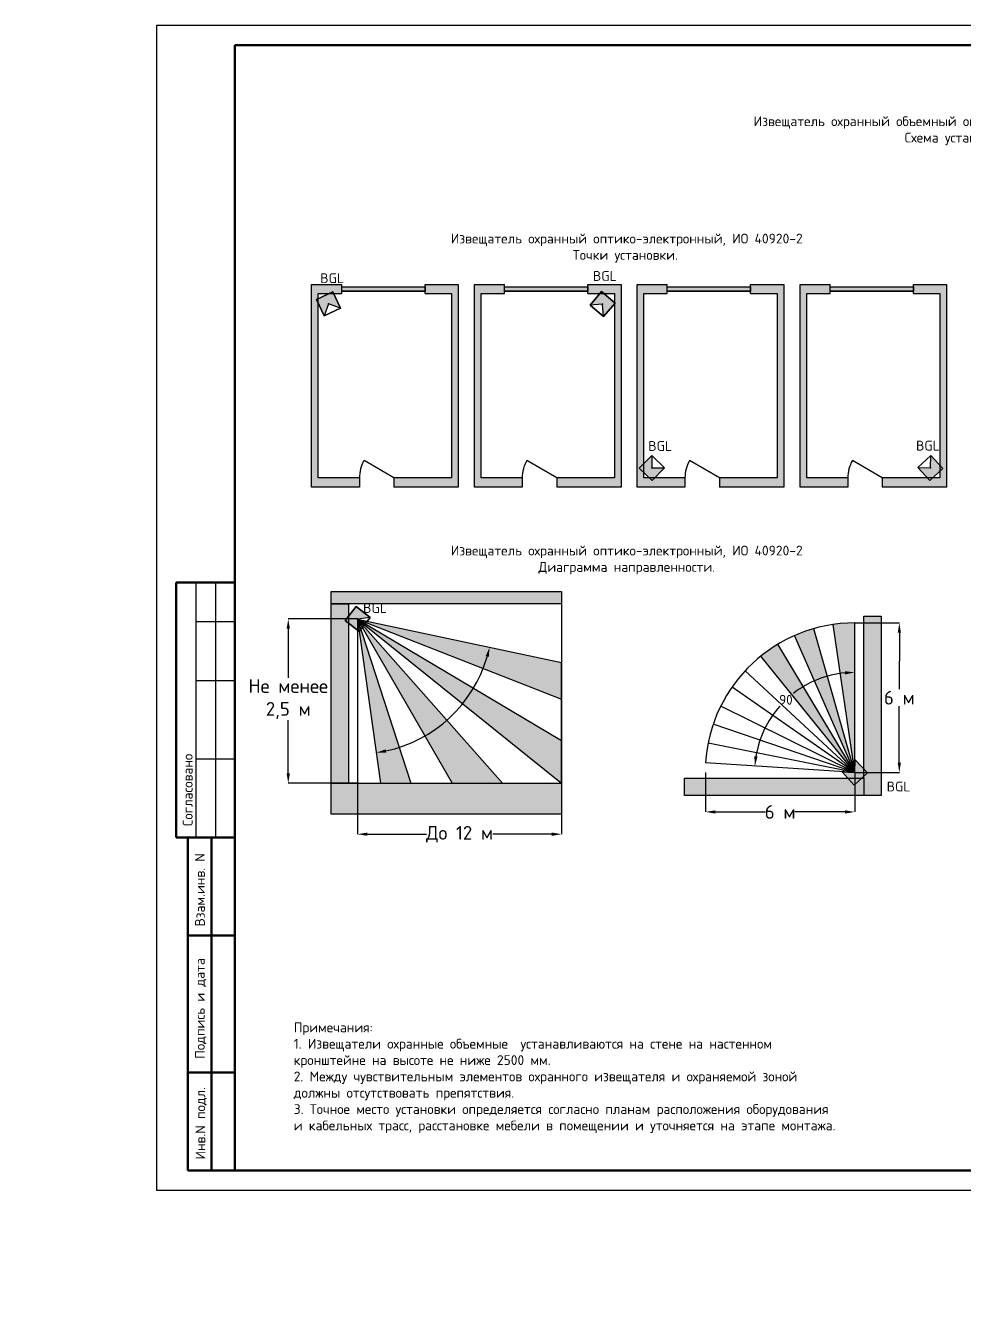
# Model space of a CAD drawing. Header units: millimetres. Extents: x -259793 to 1187961, y -549744 to 43070.
# Drawn here: x 773781 to 797724, y -35852 to -3241 of the extents above; entities that cross this region are included whole.
import ezdxf
from ezdxf.enums import TextEntityAlignment as Align

# ---------------------------------------------------------------- set-up
doc = ezdxf.new("R2010")
doc.units = ezdxf.units.MM
for name, color, linetype in [('--B3-G_SKUD-OS-Извещатели', 3, 'Continuous'), ('-АТ-Позиция', 7, 'Continuous'), ('-АТ-Примечания', 7, 'Continuous'), ('Wipeout', 7, 'Continuous'), ('Штампы', 7, 'Continuous')]:
    doc.layers.add(name, color=color, linetype=linetype)
doc.styles.add('_ТЕКСТОВЫЙ АННОТАТИЫНЫЙ', font='arial.ttf', dxfattribs={"width": 0.8})
doc.styles.add('ISOCPEUR', font='isocpeur.ttf', dxfattribs={"width": 0.9, "height": 350})
doc.styles.add('SB', font='mipgost.shx')
doc.styles.get("Standard").update_dxf_attribs({"font": ''})
doc.styles.add('XREF1$0$Standard', font='isocpeur.ttf')
doc.styles.get('Standard').set_extended_font_data('GOST type B')
doc.dimstyles.get("Standard").update_dxf_attribs({"dimtxt": 0.18, "dimasz": 0.18, "dimexe": 0.18, "dimexo": 0.0625, "dimgap": 0.09, "dimtad": 0, "dimtih": 1, "dimtoh": 1, "dimdec": 4, "dimzin": 0, "dimdsep": 46, "dimtxsty": 'Standard', "dimcen": 0.09, "dimadec": 0, "dimazin": 0, "dimtfac": 1, "dimtdec": 4, "dimtofl": 0, "dimtmove": 0, "dimatfit": 3, "dimfxl": 1, "dimtolj": 1, "dimtzin": 0, "dimarcsym": 0})

# ---------------------------------------------------------------- blocks, each defined once
blk = doc.blocks.new('*U1090')
at = {"color": 0, "linetype": 'ByBlock', "lineweight": -2}
blk.add_lwpolyline([(0, 0), (-762, 440)], dxfattribs=at)
at = {"layer": 'Defpoints', "color": 252, "ltscale": 0.1}
blk.add_arc((0, 0), 880, 150, 180, dxfattribs=at)
at = {"style": '_ТЕКСТОВЫЙ АННОТАТИЫНЫЙ', "width": 0.8, "flags": 1}
blk.add_attdef('ЭТАЖ', text='', height=300, dxfattribs=at).set_placement((-375, -604), align=Align.MIDDLE_CENTER)
blk = doc.blocks.new('A$C3BA31BCF')
h = blk.add_hatch(color=150)
h.dxf.hatch_style = 1
h.paths.add_polyline_path([(767, -59), (2891, -59), (2891, -176), (767, -176)])
for points in [[(1217, -5170), (0, -5170), (0, 0), (767, 0)], [(767, -235), (767, 0)], [(2891, 0), (3739, 0), (3739, -5170), (2097, -5170)], [(2891, -235), (2891, 0)], [(1217, -4935), (170, -4935), (170, -235), (767, -235)], [(767, -176), (2891, -176)], [(2891, -235), (3569, -235), (3569, -4935), (2097, -4935)], [(1217, -4935), (1217, -5170)], [(2097, -4935), (2097, -5170)]]:
    blk.add_lwpolyline(points)
at = {"color": 7}
blk.add_lwpolyline([(767, -59), (2891, -59), (2891, -176), (767, -176)], close=True, dxfattribs=at)
blk.add_blockref('*U1090', (2097, -4935))
blk = doc.blocks.new('*D1146')
at = {"color": 0, "lineweight": -2, "transparency": 16777216}
for p, q in [((782248, -18373), (780480, -18373)), ((780480, -18623), (780480, -19873)), ((780480, -22308), (780480, -20957)), ((782248, -22558), (780480, -22558))]:
    blk.add_line(p, q, dxfattribs=at)
at = {"color": 0, "transparency": 16777216}
for points in [[(780439, -18623), (780522, -18623), (780480, -18373)], [(780439, -22308), (780522, -22308), (780480, -22558)]]:
    blk.add_solid(points, dxfattribs=at)
at = {"layer": 'Defpoints', "color": 0, "transparency": 16777216}
for p in [(782248, -18373), (780480, -22558), (782248, -22558)]:
    blk.add_point(p, dxfattribs=at)
at = {"color": 0, "transparency": 16777216, "insert": (780480, -20415), "char_height": 350, "attachment_point": 5, "style": 'ISOCPEUR'}
blk.add_mtext('\\A1;{\\W1;Не менее \\P2,5 м}', dxfattribs=at)
blk = doc.blocks.new('*D1149')
at = {"color": 0, "lineweight": -2, "transparency": 16777216}
blk.add_arc((782248, -18373), 3442, 282.12, 343.7661, dxfattribs=at)
at = {"color": 0, "transparency": 16777216}
for points in [[(785513, -19325), (785593, -19346), (785614, -19093)], [(782978, -21780), (782964, -21698), (782725, -21782)]]:
    blk.add_solid(points, dxfattribs=at)
at = {"layer": 'Defpoints', "color": 0, "transparency": 16777216}
for p in [(782248, -18373), (782248, -18373), (787451, -19486), (785054, -20367), (782833, -22558)]:
    blk.add_point(p, dxfattribs=at)
blk = doc.blocks.new('*D1132')
at = {"color": 0, "lineweight": -2, "transparency": 16777216}
for p, q in [((782248, -18373), (782248, -23862)), ((787451, -18373), (787451, -23862)), ((782498, -23862), (784005, -23862)), ((787201, -23862), (785695, -23862))]:
    blk.add_line(p, q, dxfattribs=at)
at = {"color": 0, "transparency": 16777216}
for points in [[(782498, -23820), (782498, -23903), (782248, -23862)], [(787201, -23820), (787201, -23903), (787451, -23862)]]:
    blk.add_solid(points, dxfattribs=at)
at = {"layer": 'Defpoints', "color": 0, "transparency": 16777216}
for p in [(782248, -18373), (787451, -18373), (787451, -23862)]:
    blk.add_point(p, dxfattribs=at)
at = {"color": 0, "transparency": 16777216, "insert": (784850, -23862), "char_height": 350, "attachment_point": 5, "style": 'ISOCPEUR'}
blk.add_mtext('\\A1;{\\W1;До 12 м}', dxfattribs=at)
blk = doc.blocks.new('*D1150')
at = {"color": 0, "lineweight": -2, "transparency": 16777216}
for start, end in [(95.6173, 127.8484), (138.5845, 170.7753)]:
    blk.add_arc((794926, -22285), 2551, start, end, dxfattribs=at)
at = {"color": 0, "transparency": 16777216}
for points in [[(794674, -19705), (794678, -19788), (794926, -19734)], [(792449, -21881), (792366, -21871), (792380, -22125)]]:
    blk.add_solid(points, dxfattribs=at)
at = {"layer": 'Defpoints', "color": 0, "transparency": 16777216}
for p in [(794926, -18474), (793697, -20050), (791122, -22045), (794926, -22285), (794926, -22285)]:
    blk.add_point(p, dxfattribs=at)
at = {"color": 0, "transparency": 16777216, "insert": (793172, -20433), "char_height": 250, "attachment_point": 5}
blk.add_mtext('\\A1;90', dxfattribs=at)
blk = doc.blocks.new('*D1133')
at = {"color": 0, "lineweight": -2, "transparency": 16777216}
for p, q in [((791647, -20342), (791647, -20342)), ((791647, -20342), (791647, -20343)), ((794926, -22285), (794926, -22285)), ((794926, -22285), (794926, -22285))]:
    blk.add_line(p, q, dxfattribs=at)
at = {"color": 0, "transparency": 16777216}
blk.add_solid([(791647, -20343), (791647, -20343), (791647, -20343)], dxfattribs=at)
at = {"layer": 'Defpoints', "color": 0, "transparency": 16777216}
for p in [(791647, -20343), (794926, -22285)]:
    blk.add_point(p, dxfattribs=at)
at = {"color": 0, "transparency": 16777216, "insert": (791646, -20342), "char_height": 0.18, "attachment_point": 5}
blk.add_mtext('\\A1;R=12 м', dxfattribs=at)
blk = doc.blocks.new('*D1134')
at = {"color": 0, "lineweight": -2, "transparency": 16777216}
for p, q in [((791122, -22285), (791122, -23293)), ((794926, -22285), (794926, -23293)), ((791372, -23293), (792652, -23293)), ((794676, -23293), (793397, -23293))]:
    blk.add_line(p, q, dxfattribs=at)
at = {"color": 0, "transparency": 16777216}
for points in [[(791372, -23252), (791372, -23335), (791122, -23293)], [(794676, -23252), (794676, -23335), (794926, -23293)]]:
    blk.add_solid(points, dxfattribs=at)
at = {"layer": 'Defpoints', "color": 0, "transparency": 16777216}
for p in [(791122, -22285), (794926, -22285), (791122, -23293)]:
    blk.add_point(p, dxfattribs=at)
at = {"color": 0, "transparency": 16777216, "insert": (793024, -23293), "char_height": 350, "attachment_point": 5, "style": 'ISOCPEUR'}
blk.add_mtext('\\A1;{\\W1;6 м}', dxfattribs=at)
blk = doc.blocks.new('*D1135')
at = {"color": 0, "lineweight": -2, "transparency": 16777216}
for p, q in [((794926, -18474), (796064, -18474)), ((796064, -18724), (796063, -20165)), ((796063, -22035), (796063, -20595)), ((794926, -22285), (796064, -22285))]:
    blk.add_line(p, q, dxfattribs=at)
at = {"color": 0, "transparency": 16777216}
for points in [[(796022, -18724), (796105, -18724), (796064, -18474)], [(796022, -22035), (796105, -22035), (796063, -22285)]]:
    blk.add_solid(points, dxfattribs=at)
at = {"layer": 'Defpoints', "color": 0, "transparency": 16777216}
for p in [(794926, -18474), (794926, -22285), (796063, -22285)]:
    blk.add_point(p, dxfattribs=at)
at = {"color": 0, "transparency": 16777216, "insert": (796063, -20380), "char_height": 350, "attachment_point": 5, "style": 'ISOCPEUR'}
blk.add_mtext('\\A1;{\\W1;6 м}', dxfattribs=at)
blk = doc.blocks.new('OS-11')
at = {"linetype": 'ByBlock', "lineweight": -2, "ltscale": 100}
blk.add_hatch(color=0, dxfattribs=at).paths.add_polyline_path([(-2, -2), (2, -2), (0, 0), (2, 2), (-2, 2)])
at = {"color": 0, "linetype": 'ByBlock', "lineweight": -2}
for p, q in [((2, 2), (-2, 2)), ((-2, 2), (-2, -2)), ((2, -2), (2, 2)), ((-2, -2), (2, -2))]:
    blk.add_line(p, q, dxfattribs=at)
at = {"color": 0, "linetype": 'ByBlock', "lineweight": -2, "ltscale": 100}
for p, q in [((2, 2), (0, 0)), ((0, 0), (2, -2))]:
    blk.add_line(p, q, dxfattribs=at)
blk.add_point((0, 0), dxfattribs=at)
blk.add_solid([(-2, 2), (-2, -2), (-2, 2), (-2, -2)], dxfattribs=at)
at = {"layer": 'Wipeout', "color": 0}
for points in [[(-2, 2), (2, 2), (2, -2), (-2, -2), (-2, 2)], [(-2, -2), (-2, 2), (2, 2), (2, -2), (-2, -2)]]:
    blk.add_lwpolyline(points, dxfattribs=at)
at = {"layer": '-АТ-Позиция', "ltscale": 100, "style": 'SB'}
blk.add_attdef('ШЛЕЙФ', text='', height=2.2, dxfattribs=at).set_placement((2.5, 2), align=Align.BOTTOM_LEFT)
at = {"layer": '-АТ-Примечания', "ltscale": 100, "style": 'SB'}
for tag, p in [('НАИМЕНОВАНИЕ', (-2, 1.5)), ('МАРКА', (-2, 1))]:
    blk.add_attdef(tag, p, '', height=0.25, dxfattribs=at)
at = {"layer": '-АТ-Примечания', "ltscale": 100, "style": 'SB', "flags": 1}
for tag, p in [('ПРИМ-1', (-2, 0.5)), ('ПРИМ-2', (-2, 0)), ('ПРИМ-3', (-2, -0.5)), ('ПРИМ-4', (-2, -1)), ('ПРИМ-5', (-2, -1.5))]:
    blk.add_attdef(tag, p, '', height=0.25, dxfattribs=at)
blk = doc.blocks.new('*U1123')
at = {"lineweight": 50}
for p, q in [((5, 155), (20, 155)), ((5, 155), (5, 90)), ((5, 90), (20, 90)), ((8, 5), (8, 90)), ((14, 5), (14, 90)), ((8, 65), (20, 65)), ((8, 30), (20, 30)), ((8, 5), (20, 5))]:
    blk.add_line(p, q, dxfattribs=at)
for p, q in [((10, 155), (10, 90)), ((15, 155), (15, 90)), ((10, 145), (20, 145)), ((10, 130), (20, 130)), ((10, 110), (20, 110))]:
    blk.add_line(p, q)
blk.add_lwpolyline([(0, 0), (420, 0), (420, 297), (0, 297)], close=True)
blk.add_lwpolyline([(20, 292), (415, 292), (415, 5), (20, 5)], close=True, dxfattribs=at)
at = {"style": 'XREF1$0$Standard'}
for s, p in [('Согласовано', (7.95, 102.07)), ('Взам.инв. N', (11.07, 76.61)), ('Подпись и дата', (11.04, 46.36)), ('Инв.N подл.', (11.17, 17.07))]:
    blk.add_text(s, height=2.5, rotation=90, dxfattribs=at).set_placement(p, align=Align.MIDDLE_CENTER)
blk.add_text('Формат', height=2.5, dxfattribs=at).set_placement((364.02, 2))
blk.add_text('А3', height=2.5, dxfattribs=at).set_placement((381.51, 2), align=Align.RIGHT)
for tag, p in [('СОГЛАСОВАНО_ДАТА2', (14.37, 145.56)), ('СОГЛАСОВАНО_ДАТА3', (19.37, 145.56)), ('СОГЛАСОВАНО_ФАМИЛИЯ2', (14.37, 110.56)), ('СОГЛАСОВАНО_ФАМИЛИЯ3', (19.37, 110.56)), ('СОГЛАСОВАНО_ДОЛЖНОСТЬ2', (14.37, 90.56)), ('СОГЛАСОВАНО_ДОЛЖНОСТЬ3', (19.37, 90.56))]:
    blk.add_attdef(tag, p, '', height=2.5, rotation=90, dxfattribs=at)
for tag, p in [('ВЗАМ_ИНВ_НОМЕР', (19.37, 77.5)), ('ИНВ_N_ПОДЛ', (19.37, 17.5))]:
    blk.add_attdef(tag, text='', height=2.5, rotation=90, dxfattribs=at).set_placement(p, align=Align.CENTER)
blk.add_attdef('ИНВ_ДАТА', text='', height=2.5, rotation=90, dxfattribs=at).set_placement((19.37, 63.83), align=Align.RIGHT)

msp = doc.modelspace()

# ---------------------------------------------------------------- hatches: boundary and pattern name
at = {"transparency": 33554687}
h = msp.add_hatch(dxfattribs=at)
h.set_pattern_fill('ANGLE', color=252)
h.set_pattern_definition([(0, (797716.114, -7167.48), (0, 6.985), [5.08, -1.905]), (90, (797716.114, -7167.48), (-6.985, 4e-16), [5.08, -1.905])])
h.paths.add_polyline_path([(784816.13728, -9840.5132), (783967.60023, -9840.5132), (783967.60023, -10075.49277), (784646.17297, -10075.49277), (784646.17297, -14775.08425), (783173.6506, -14775.08425), (783173.6506, -15010.06382), (784816.13728, -15010.06382)])
h.paths.add_polyline_path([(781246.8866, -10319.81461), (781202.87906, -10227.0672), (781246.8866, -10206.18614), (781246.8866, -10075.49277), (781522.32735, -10075.49277), (781614.85529, -10031.58936), (781635.68694, -10075.49277), (781844.39278, -10075.49277), (781844.39278, -9840.5132), (781076.92229, -9840.5132), (781076.92229, -15010.06382), (782293.78205, -15010.06382), (782293.78205, -14775.08425), (781246.8866, -14775.08425)])
h = msp.add_hatch(dxfattribs=at)
h.set_pattern_fill('ANGLE', color=252)
h.set_pattern_definition([(0, (801867.485, -7167.48), (0, 6.985), [5.08, -1.905]), (90, (801867.485, -7167.48), (-6.985, 4e-16), [5.08, -1.905])])
h.paths.add_polyline_path([(788967.50766, -9840.5132), (788118.9706, -9840.5132), (788118.9706, -10075.49277), (788797.54334, -10075.49277), (788797.54334, -14775.08425), (787325.02097, -14775.08425), (787325.02097, -15010.06382), (788967.50766, -15010.06382)])
h.paths.add_polyline_path([(785398.25698, -10319.81461), (785398.25698, -10227.0672), (785398.25698, -10206.18614), (785398.25698, -10075.49277), (785673.69773, -10075.49277), (785766.22566, -10075.49277), (785787.05731, -10075.49277), (785995.76315, -10075.49277), (785995.76315, -9840.5132), (785228.29266, -9840.5132), (785228.29266, -15010.06382), (786445.15242, -15010.06382), (786445.15242, -14775.08425), (785398.25698, -14775.08425)])
h = msp.add_hatch(dxfattribs=at)
h.set_pattern_fill('ANGLE', color=252)
h.set_pattern_definition([(0, (806018.855, -7167.48), (0, 6.985), [5.08, -1.905]), (90, (806018.855, -7167.48), (-6.985, 4e-16), [5.08, -1.905])])
h.paths.add_polyline_path([(793118.87803, -9840.5132), (792270.34098, -9840.5132), (792270.34098, -10075.49277), (792948.91371, -10075.49277), (792948.91371, -14775.08425), (791476.39135, -14775.08425), (791476.39135, -15010.06382), (793118.87803, -15010.06382)])
h.paths.add_polyline_path([(789549.62735, -10319.81461), (789549.62735, -10227.0672), (789549.62735, -10206.18614), (789549.62735, -10075.49277), (789825.0681, -10075.49277), (789917.59604, -10075.49277), (789938.42768, -10075.49277), (790147.13352, -10075.49277), (790147.13352, -9840.5132), (789379.66303, -9840.5132), (789379.66303, -15010.06382), (790596.52279, -15010.06382), (790596.52279, -14775.08425), (789549.62735, -14775.08425)])
h = msp.add_hatch(dxfattribs=at)
h.set_pattern_fill('ANGLE', color=252)
h.set_pattern_definition([(0, (810170.2254, -7167.48), (0, 6.985), [5.08, -1.905]), (90, (810170.2254, -7167.48), (-6.985, 4e-16), [5.08, -1.905])])
h.paths.add_polyline_path([(797270.24841, -9840.5132), (796421.71135, -9840.5132), (796421.71135, -10075.49277), (797100.28409, -10075.49277), (797100.28409, -14775.08425), (795627.76172, -14775.08425), (795627.76172, -15010.06382), (797270.24841, -15010.06382)])
h.paths.add_polyline_path([(793700.99773, -10319.81461), (793700.99773, -10227.0672), (793700.99773, -10206.18614), (793700.99773, -10075.49277), (793976.43848, -10075.49277), (794068.96641, -10075.49277), (794089.79806, -10075.49277), (794298.5039, -10075.49277), (794298.5039, -9840.5132), (793531.03341, -9840.5132), (793531.03341, -15010.06382), (794747.89317, -15010.06382), (794747.89317, -14775.08425), (793700.99773, -14775.08425)])
at = {"true_color": 0x150e1a, "transparency": 33554687}
h = msp.add_hatch(color=188, dxfattribs=at)
h.dxf.hatch_style = 1
h.paths.add_polyline_path([(781578.04915, -17672.82442), (787450.97243, -17672.82442), (787450.97243, -17986.97809), (781578.04915, -17986.97809)])
h.paths.add_polyline_path([(781578.04915, -22558.41931), (787450.97243, -22558.41931), (787450.97243, -23352.21035), (781578.04915, -23352.21035)])
at = {"transparency": 33554687}
h = msp.add_hatch(color=252, dxfattribs=at)
h.dxf.hatch_style = 1
h.paths.add_polyline_path([(781578.04915, -17986.97809), (782018.86263, -17986.97809), (782018.86263, -22024.81753), (781578.04915, -22024.81753)])
h.paths.add_polyline_path([(781578.04915, -22558.41931), (782018.86263, -22558.41931), (782018.86263, -22024.81753), (781578.04915, -22024.81753)])
h = msp.add_hatch(color=253, dxfattribs=at)
h.dxf.hatch_style = 1
h.paths.add_polyline_path([(782248.31348, -18373.33449), (782833.32477, -22558.41931), (783610.38316, -22558.41931)])
h = msp.add_hatch(color=253, dxfattribs=at)
h.dxf.hatch_style = 1
h.paths.add_polyline_path([(782248.31348, -18373.33449), (787450.97243, -20417.22603), (787450.97243, -19485.97555)])
h = msp.add_hatch(color=253, dxfattribs=at)
h.dxf.hatch_style = 1
h.paths.add_polyline_path([(782248.31348, -18373.33449), (784656.61009, -22558.41931), (785948.0473, -22558.41931)])
h = msp.add_hatch(color=253, dxfattribs=at)
h.dxf.hatch_style = 1
h.paths.add_polyline_path([(782248.31348, -18373.33449), (787450.97243, -22558.41931), (787450.97243, -21471.00919)])
h = msp.add_hatch(color=253, dxfattribs=at)
h.dxf.hatch_style = 1
edge = h.paths.add_edge_path()
edge.add_line((794925.75354, -22285.06034), (794925.75354, -18474.13948))
edge.add_arc((794925.75354, -22285.06034), 3810.92087, 90, 98.264000446)
edge.add_line((794377.99295, -18513.71096), (794925.75354, -22285.06034))
edge = h.paths.add_edge_path()
edge.add_arc((794925.75354, -22285.06034), 3810.92087, 105.909096934, 113.705853908)
edge.add_line((793393.60585, -18795.69918), (794925.75354, -22285.06034))
edge.add_line((794925.75354, -22285.06034), (793881.13473, -18620.10613))
edge = h.paths.add_edge_path()
edge.add_arc((794925.75354, -22285.06034), 3810.92087, 120.975013022, 128.89902801)
edge.add_line((792532.68633, -19319.19669), (794925.75269, -22285.0591))
edge.add_line((794925.75269, -22285.0591), (792964.40895, -19017.60793))
h.paths.add_polyline_path([(795165.56609, -22808.26884), (795597.28901, -22808.26884), (795597.28901, -22433.26884), (795165.56609, -22433.26884)])
h = msp.add_hatch(color=252, dxfattribs=at)
h.dxf.hatch_style = 1
h.paths.add_polyline_path([(795157.00538, -18304.01327), (795597.81886, -18304.01327), (795597.81886, -22341.85271), (795157.00538, -22341.85271)])
h.paths.add_polyline_path([(795157.00538, -22875.45448), (795597.81886, -22875.45448), (795597.81886, -22341.85271), (795157.00538, -22341.85271)])
h = msp.add_hatch(color=252, dxfattribs=at)
h.dxf.hatch_style = 1
h.paths.add_polyline_path([(790585.56417, -22875.45448), (790585.56417, -22434.64101), (794623.40361, -22434.64101), (794623.40361, -22875.45448)])
h.paths.add_polyline_path([(795157.00538, -22875.45448), (795157.00538, -22434.64101), (794623.40361, -22434.64101), (794623.40361, -22875.45448)])

# ---------------------------------------------------------------- linework, layer by layer
for points in [[(781578.04915, -17672.82442), (787450.97243, -17672.82442), (787450.97243, -23352.21035), (781578.04915, -23352.21035)], [(781578.04915, -17672.82442), (787450.97243, -17672.82442), (787450.97243, -17986.97809), (781578.04915, -17986.97809)], [(781578.04915, -17986.97809), (782018.86263, -17986.97809), (782018.86263, -22558.41931), (781578.04915, -22558.41931)], [(790585.56417, -22875.45448), (790585.56417, -22434.64101), (795157.00538, -22434.64101), (795157.00538, -22875.45448)], [(781578.04915, -22558.41931), (787450.97243, -22558.41931), (787450.97243, -23352.21035), (781578.04915, -23352.21035)]]:
    msp.add_lwpolyline(points, close=True, dxfattribs=at)
for points in [[(782248.31348, -18373.33449), (782833.32477, -22558.41931)], [(782248.31348, -18373.33449), (787450.97243, -19485.97555)], [(782248.31348, -18373.33449), (783610.38316, -22558.41931)], [(782248.31348, -18373.33449), (784656.61009, -22558.41931)], [(782248.31348, -18373.33449), (785948.0473, -22558.41931)], [(782248.31348, -18373.33449), (787450.97243, -22558.41931)], [(782248.31348, -18373.33449), (787450.97243, -21471.00919)], [(782248.31348, -18373.33449), (787450.97243, -20417.22603)], [(794925.75354, -22285.06034), (794377.99295, -18513.71096)], [(794925.75354, -22285.06034), (794925.75354, -18474.13948)], [(795157.00538, -22434.64101), (795157.00538, -18304.01327), (795597.81886, -18304.01327), (795597.81886, -22875.45448), (795157.00538, -22875.45448)], [(794925.75354, -22285.06034), (793393.60585, -18795.69918)], [(794925.75354, -22285.06034), (793881.13473, -18620.10613)], [(794925.75354, -22285.06034), (792964.40895, -19017.60793)], [(787450.97243, -20417.22603), (787450.97243, -19485.97555)], [(794925.75354, -22285.06034), (792532.68633, -19319.19669)], [(794925.75354, -22285.06034), (792129.0966, -19696.27147)], [(794925.75354, -22285.06034), (791797.88929, -20108.00197)], [(787450.97243, -21471.00919), (787450.97243, -20417.22603)], [(794925.75354, -22285.06034), (791508.70147, -20597.79242)], [(794925.75354, -22285.06034), (791317.63832, -21058.42983)], [(787450.97243, -22558.41931), (787450.97243, -21471.00919)], [(794925.75354, -22285.06034), (791187.92607, -21542.25238)], [(794925.75354, -22285.06034), (791122.3835, -22045.28078)], [(795157.00538, -22875.45448), (790585.56417, -22875.45448), (790585.56417, -22434.64101), (795156.19361, -22434.64101)], [(782833.32477, -22558.41931), (783610.38316, -22558.41931)], [(783610.38316, -22558.41931), (784656.61009, -22558.41931)], [(784656.61009, -22558.41931), (785948.0473, -22558.41931)], [(785948.0473, -22558.41931), (787450.97243, -22558.41931)]]:
    msp.add_lwpolyline(points, dxfattribs=at)
msp.add_arc((794925.75354, -22285.06034), 3810.92087, 90, 176.392620542, dxfattribs=at)

# ---------------------------------------------------------------- block references
at = {"layer": '--B3-G_SKUD-OS-Извещатели', "color": 1, "transparency": 33554687}
ref = msp.add_blockref('OS-11', (781506.60609, -10335.3164), dxfattribs=dict(at, xscale=114, yscale=114, zscale=11.4, rotation=295.3837855529365))
ref.add_attrib('ШЛЕЙФ', 'BGL', dxfattribs={"layer": '-АТ-Позиция', "ltscale": 100, "height": 250, "style": 'ISOCPEUR'}).set_placement((781296.90387, -9883.35207), align=Align.BOTTOM_LEFT)
ref = msp.add_blockref('OS-11', (788497.53924, -10341.9504), dxfattribs=dict(at, xscale=114, yscale=114, zscale=11.4, rotation=229.5934223775193))
ref.add_attrib('ШЛЕЙФ', 'BGL', dxfattribs={"layer": '-АТ-Позиция', "ltscale": 100, "height": 250, "style": 'ISOCPEUR'}).set_placement((788250.6661, -9825.6496), align=Align.BOTTOM_LEFT)
ref = msp.add_blockref('OS-11', (789754.08294, -14522.18343), dxfattribs=dict(at, xscale=114, yscale=114, zscale=11.4, rotation=45.89976913090842))
ref.add_attrib('ШЛЕЙФ', 'BGL', dxfattribs={"layer": '-АТ-Позиция', "ltscale": 100, "height": 250, "style": 'ISOCPEUR'}).set_placement((789661.88921, -14161.16724), align=Align.BOTTOM_LEFT)
ref = msp.add_blockref('OS-11', (796855.00476, -14522.39636), dxfattribs=dict(at, xscale=114, yscale=114, zscale=11.4, rotation=132.3661590294181))
ref.add_attrib('ШЛЕЙФ', 'BGL', dxfattribs={"layer": '-АТ-Позиция', "ltscale": 100, "height": 250, "style": 'ISOCPEUR'}).set_placement((796490.51781, -14152.50481), align=Align.BOTTOM_LEFT)
ref = msp.add_blockref('OS-11', (782248.31348, -18373.33449), dxfattribs=dict(at, xscale=114, yscale=114, zscale=11.4, rotation=321.9113144344487))
ref.add_attrib('ШЛЕЙФ', 'BGL', dxfattribs={"layer": '-АТ-Позиция', "ltscale": 100, "height": 250, "style": 'ISOCPEUR'}).set_placement((782388.96222, -18293.88552), align=Align.BOTTOM_LEFT)
ref = msp.add_blockref('OS-11', (794925.75354, -22285.06034), dxfattribs=dict(at, xscale=114, yscale=114, zscale=11.4, rotation=132.9478093946175))
ref.add_attrib('ШЛЕЙФ', 'BGL', dxfattribs={"layer": '-АТ-Позиция', "ltscale": 100, "height": 250, "style": 'ISOCPEUR'}).set_placement((795742.82689, -22845.76884), align=Align.BOTTOM_LEFT)
at = {"transparency": 33554687}
for p in [(781076.92229, -9840.5132), (785228.29266, -9840.5132), (789379.66303, -9840.5132), (793531.03341, -9840.5132)]:
    msp.add_blockref('A$C3BA31BCF', p, dxfattribs=at)
at = {"layer": 'Штампы', "color": 7, "xscale": 100, "yscale": 100, "zscale": 100}
msp.add_blockref('*U1123', (777121.30767, -32940.85714), dxfattribs=at)

# ---------------------------------------------------------------- texts
at = {"transparency": 33554687, "insert": (798470.06743, -5923.10905), "char_height": 250, "attachment_point": 5, "style": 'ISOCPEUR'}
msp.add_mtext_dynamic_manual_height_columns('{\\W1;Извещатель охранный объемный оптико-электронный адресный ИО 40920-2\\PСхема установки извещателя}', width=22020.2328869, gutter_width=12.5, heights=[0], dxfattribs=at)
at = {"transparency": 33554687, "char_height": 250, "width": 17260.3263148, "attachment_point": 1, "style": 'ISOCPEUR'}
for s, insert in [('\\pi4167.66316;{\\W1;Извещатель охранный оптико-электронный, ИО 40920-2\\P\\pi7280.16316;Точки установки.}', (780455.78801, -8547.87943)), ('\\pi4167.66316;{\\W1;Извещатель охранный оптико-электронный, ИО 40920-2\\P\\pi6405.16316;Диаграмма направленности. }', (780455.78801, -16503.88329))]:
    msp.add_mtext(s, dxfattribs=dict(at, insert=insert))
at = {"ltscale": 100, "transparency": 33554687, "insert": (780620.38127, -28663.00047), "char_height": 250, "width": 13824.3027094, "attachment_point": 1, "style": 'ISOCPEUR'}
msp.add_mtext('{\\W1;\\C7;Примечания:\\P1. \\C256;Извещатели охранные объемные  устанавливаются на стене на настенном кронштейне на высоте не ниже 2500 мм. \\P2. Между чувствительным элементов охранного извещателя и охраняемой зоной должны отсутствовать препятствия.\\P3. Точное место установки определяется согласно планам расположения оборудования и кабельных трасс, расстановке мебели в помещении и уточняется на этапе монтажа.}', dxfattribs=at)

# ---------------------------------------------------------------- dimensions: what is measured, and where the dimension line sits
at = {"transparency": 33554687}
dim = msp.add_angular_dim_2l(base=(785054.12895, -20366.9641), line1=((782248.31348, -18373.33449), (782833.32477, -22558.41931)), line2=((782248.31348, -18373.33449), (787450.97243, -19485.97555)), text=' ', dimstyle='Standard', override={"dimtxt": 250, "dimasz": 250, "dimgap": 40}, dxfattribs=at)
dim.commit()
dim.dimension.update_dxf_attribs({"geometry": '*D1149', "text_midpoint": (560808.81109, -549743.82762)})
dim = msp.add_linear_dim(base=(780480.3358, -22558.41931), p1=(782248.31348, -18373.33449), p2=(782248.31348, -22558.41931), angle=270, text='{\\W1;Не менее \\P2,5 м}', dimstyle='Standard', override={"dimtxt": 250, "dimasz": 250, "dimgap": 40, "dimtxsty": 'ISOCPEUR'}, dxfattribs=at)
dim.commit()
dim.dimension.update_dxf_attribs({"geometry": '*D1146', "text_midpoint": (780480.3358, -20415.13878), "dimtype": 161})
for p1, p2, distance, text, picture, middle in [((782248.31348, -18373.33449), (787450.97243, -18373.33449), -5488.2813, '{\\W1;До 12 м}', '*D1132', (784849.64295, -23861.61578)), ((794925.75354, -18474.13948), (794925.66354, -22285.12284), 1137.76203, '{\\W1;6 м}', '*D1135', (796063.47057, -20379.65803)), ((794925.66354, -22285.06034), (791122.3835, -22285.06034), 1008.12488, '{\\W1;6 м}', '*D1134', (793024.02352, -23293.18523))]:
    dim = msp.add_aligned_dim(p1=p1, p2=p2, distance=distance, text=text, dimstyle='Standard', override={"dimtxt": 250, "dimasz": 250, "dimgap": 40, "dimtxsty": 'ISOCPEUR'}, dxfattribs=at)
    dim.commit()
    dim.dimension.update_dxf_attribs({"geometry": picture, "text_midpoint": middle})
dim = msp.add_angular_dim_2l(base=(793696.90805, -20049.57137), line1=((794925.75354, -22285.06034), (791122.3835, -22045.28078)), line2=((794925.75354, -22285.06034), (794925.75354, -18474.13948)), text='90', dimstyle='Standard', override={"dimtxt": 250, "dimasz": 250, "dimgap": 40}, dxfattribs=at)
dim.commit()
dim.dimension.update_dxf_attribs({"geometry": '*D1150', "text_midpoint": (793171.99113, -20432.55134), "dimtype": 162})
dim = msp.add_radius_dim(center=(794925.75354, -22285.06034), mpoint=(791647.01258, -20342.64545), text='R=12 м', dimstyle='Standard', dxfattribs=at)
dim.commit()
dim.dimension.update_dxf_attribs({"geometry": '*D1133', "text_midpoint": (791646.08525, -20342.46196)})

doc.saveas('drawing.dxf')
